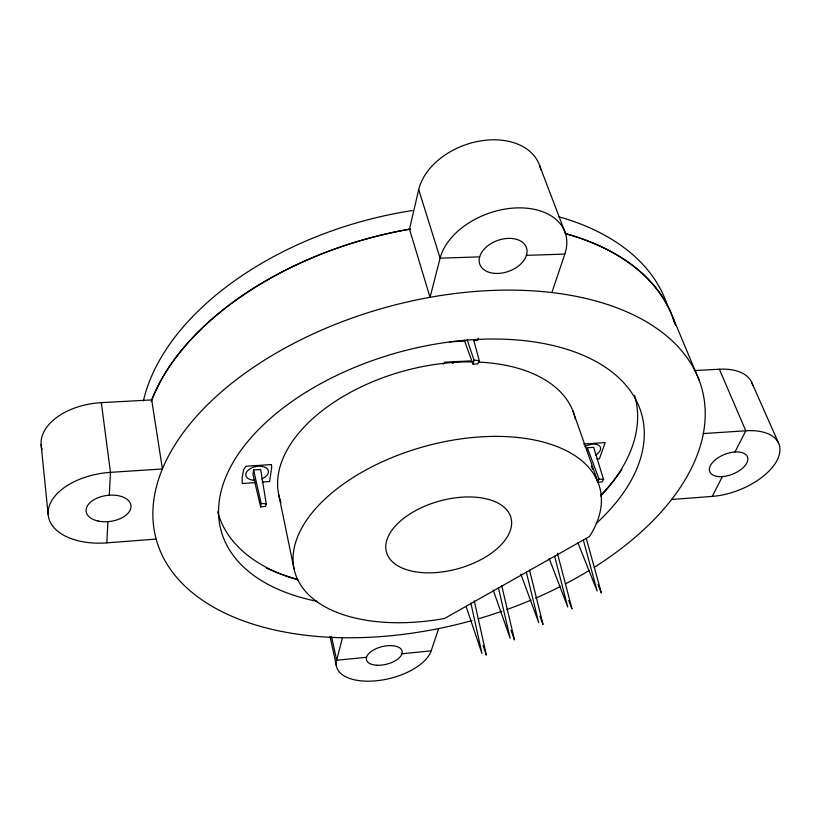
<?xml version="1.0" encoding="UTF-8"?>
<svg xmlns="http://www.w3.org/2000/svg" width="821" height="821" viewBox="0 0 821 821"><rect width="100%" height="100%" fill="white"/><g stroke="black" fill="none" stroke-linecap="round" stroke-linejoin="round"><path stroke-width="1.23" d="M156.082 539.079L106.822 542.866L107.92 521.643M109.285 495.217L110.476 472.352L101.311 402.649L151.7 399.919L162.425 468.955L110.476 472.352A60.323 34.903 -7.7 0 0 48.131 511.904A60.323 34.903 -7.7 0 0 106.822 542.866M260.657 506.947L261.14 503.427L253.627 469.971L260.688 469.499L266.24 503.868L265.552 506.393L260.657 506.947L252.94 474.343L253.627 469.971M418.7 189.62L409.484 229.141L430.04 297.325L440.118 258.163L418.7 189.62A63.802 44.478 -20.2 0 1 480.788 140.873A63.802 44.478 -20.2 0 1 540.762 169.814M473.645 339.822L479.259 360.717L477.955 363.795L473.029 364.196L474.015 360.121L467.17 339.781M478.171 338.149L477.606 340.387L473.768 340.582M342.439 637.784L336.661 660.248A48.952 24.178 -13.8 0 0 376.418 680.773A48.952 24.178 -13.8 0 0 431.169 650.858L438.671 628.568M597.893 482.409L599.012 479.043L587.343 447.763L593.645 447.342L603.558 479.474L602.101 481.917L597.893 482.409L594.599 474.21M551.876 292.553L564.838 254.1A66.07 43.78 -19.7 0 0 516.809 207.908A66.07 43.78 -19.7 0 0 440.118 258.163L479.669 256.87M586.502 449.857L587.343 447.763M671.527 499.517L712.248 496.397L722.388 476.58M734.969 451.981L745.807 430.789L719.36 369.224L694.217 370.579M443.248 364.216L444.787 362.194L470.433 360.901M366.525 657.282L336.661 660.248L331.602 636.829M401.962 653.762L431.169 650.858M255.926 482.512L242.267 483.518L242.133 477.791L243.601 469.776L245.879 466.236L271.423 464.553L271.73 467.17L269.586 481.506L262.135 482.05M596.939 459.042L599.381 458.867L605.18 442.57L583.639 443.997M703.289 433.57L745.807 430.789A54.022 28.396 -21.4 0 1 777.138 460.171A54.022 28.396 -21.4 0 1 712.248 496.397M449.467 341.864L464.809 341.054M526.435 255.352L564.838 254.1M261.14 503.427L266.24 503.868M599.012 479.043L603.558 479.474M474.015 360.121L479.259 360.717M751.81 382.617L778.708 443.432M672.851 317.317L699.276 380.564M597.986 584.655L601.362 592.947L586.338 538.555M591.305 466.01L592.721 469.53M577.779 542.465L597.165 591.048L583.413 540.362M568.748 600.541L571.98 608.833L557.408 553.241M549.126 558.413L567.732 606.996L554.668 556.351M539.592 165.493L565.187 232.723M539.931 616.191L543.02 624.483L529.524 570.154M520.873 574.125L538.72 622.708L526.323 572.114M464.327 340.181L473.029 364.196M511.031 630.261L514.49 639.918L501.713 585.63M572.863 410.798L598.109 482.45M493.123 589.93L510.139 638.194L498.388 587.651M483.056 645.47L486.35 655.127L474.292 600.88M466.071 606.421L481.958 653.465L470.844 602.963M330.052 636.501L336.415 666.005M278.73 494.653L294.051 568.994M41.112 444.695L48.152 514.449M280.987 502.38A153.117 88.976 -15.5 0 1 471.87 361.917M478.263 362.092A153.117 88.976 -15.5 0 1 575.408 419.377M42.035 449.59A58.455 35.714 -7 0 1 101.311 402.649M472.085 620.563A283.071 162.404 -15.5 0 1 158.617 479.218A283.071 162.404 -15.5 0 1 577.337 296.597A283.071 162.404 -15.5 0 1 594.394 567.219M589.016 570.564A283.071 162.404 -15.5 0 1 565.843 583.68M560.343 586.522A283.071 162.404 -15.5 0 1 535.549 598.181M530.941 600.151A283.071 162.404 -15.5 0 1 506.506 609.654M501.826 611.296A283.071 162.404 -15.5 0 1 478.222 618.818M719.36 369.224A52.503 29.238 -21.9 0 1 752.734 385.46M151.228 401.12A274.594 166.519 -15.5 0 1 410.233 229.008M565.228 233.482A274.594 166.519 -15.5 0 1 675.519 325.455M634.582 395.537A216.405 125.654 -15.5 0 1 600.664 496.141M298.033 579.954A216.405 125.654 -15.5 0 1 217.698 511.791M316.957 601.311A218.201 124.72 -15.5 0 1 256.562 431.641A218.201 124.72 -15.5 0 1 559.583 347.17A218.201 124.72 -15.5 0 1 596.22 523.47M621.918 469.407A223.066 130.2 -15.5 0 1 600.469 495.474M297.099 579.092A223.066 130.2 -15.5 0 1 266.22 568.009M254.838 480.223A11.484 6.784 -11.3 0 1 247.265 471.059A11.484 6.784 -11.3 0 1 265.501 467.508A11.484 6.784 -11.3 0 1 261.766 478.869M452.474 363.354A11.853 7.338 -16.9 0 1 453.274 363.128M584.819 446.675A10.837 6.065 -19.1 0 1 599.156 445.546A10.837 6.065 -19.1 0 1 595.543 455.029M143.408 400.894A272.244 167.371 -15.5 0 1 412.378 210.535M559.07 216.826A272.244 167.371 -15.5 0 1 667.699 306.346M151.546 400.802A274.419 166.406 -15.5 0 1 410.161 229.162M565.495 233.718A274.419 166.406 -15.5 0 1 674.811 323.659M589.457 536.554L444.5 618.49A158.248 86.154 -15.5 0 1 294.636 546.047A158.248 86.154 -15.5 0 1 488.444 436.505A158.248 86.154 -15.5 0 1 589.457 536.554M420.28 572.442A64.582 35.067 -15.5 0 0 511.545 520.873A64.582 35.067 -15.5 0 0 414.318 511.329A64.582 35.067 -15.5 0 0 420.28 572.442M98.253 521.058A22.608 13.085 -7.7 0 0 130.98 505.787A22.608 13.085 -7.7 0 0 96.344 498.46A22.608 13.085 -7.7 0 0 98.253 521.058M377.034 665.246A18.349 9.062 -13.8 0 0 402.105 651.166A18.349 9.062 -13.8 0 0 373.647 649.914A18.349 9.062 -13.8 0 0 377.034 665.246M721.32 476.632A20.258 10.642 -21.4 0 0 747.695 457.584A20.258 10.642 -21.4 0 0 716.836 458.631A20.258 10.642 -21.4 0 0 721.32 476.632M494.263 273.352A24.763 16.399 -19.7 0 0 526.815 248.948A24.763 16.399 -19.7 0 0 488.249 245.448A24.763 16.399 -19.7 0 0 494.263 273.352"/></g></svg>
